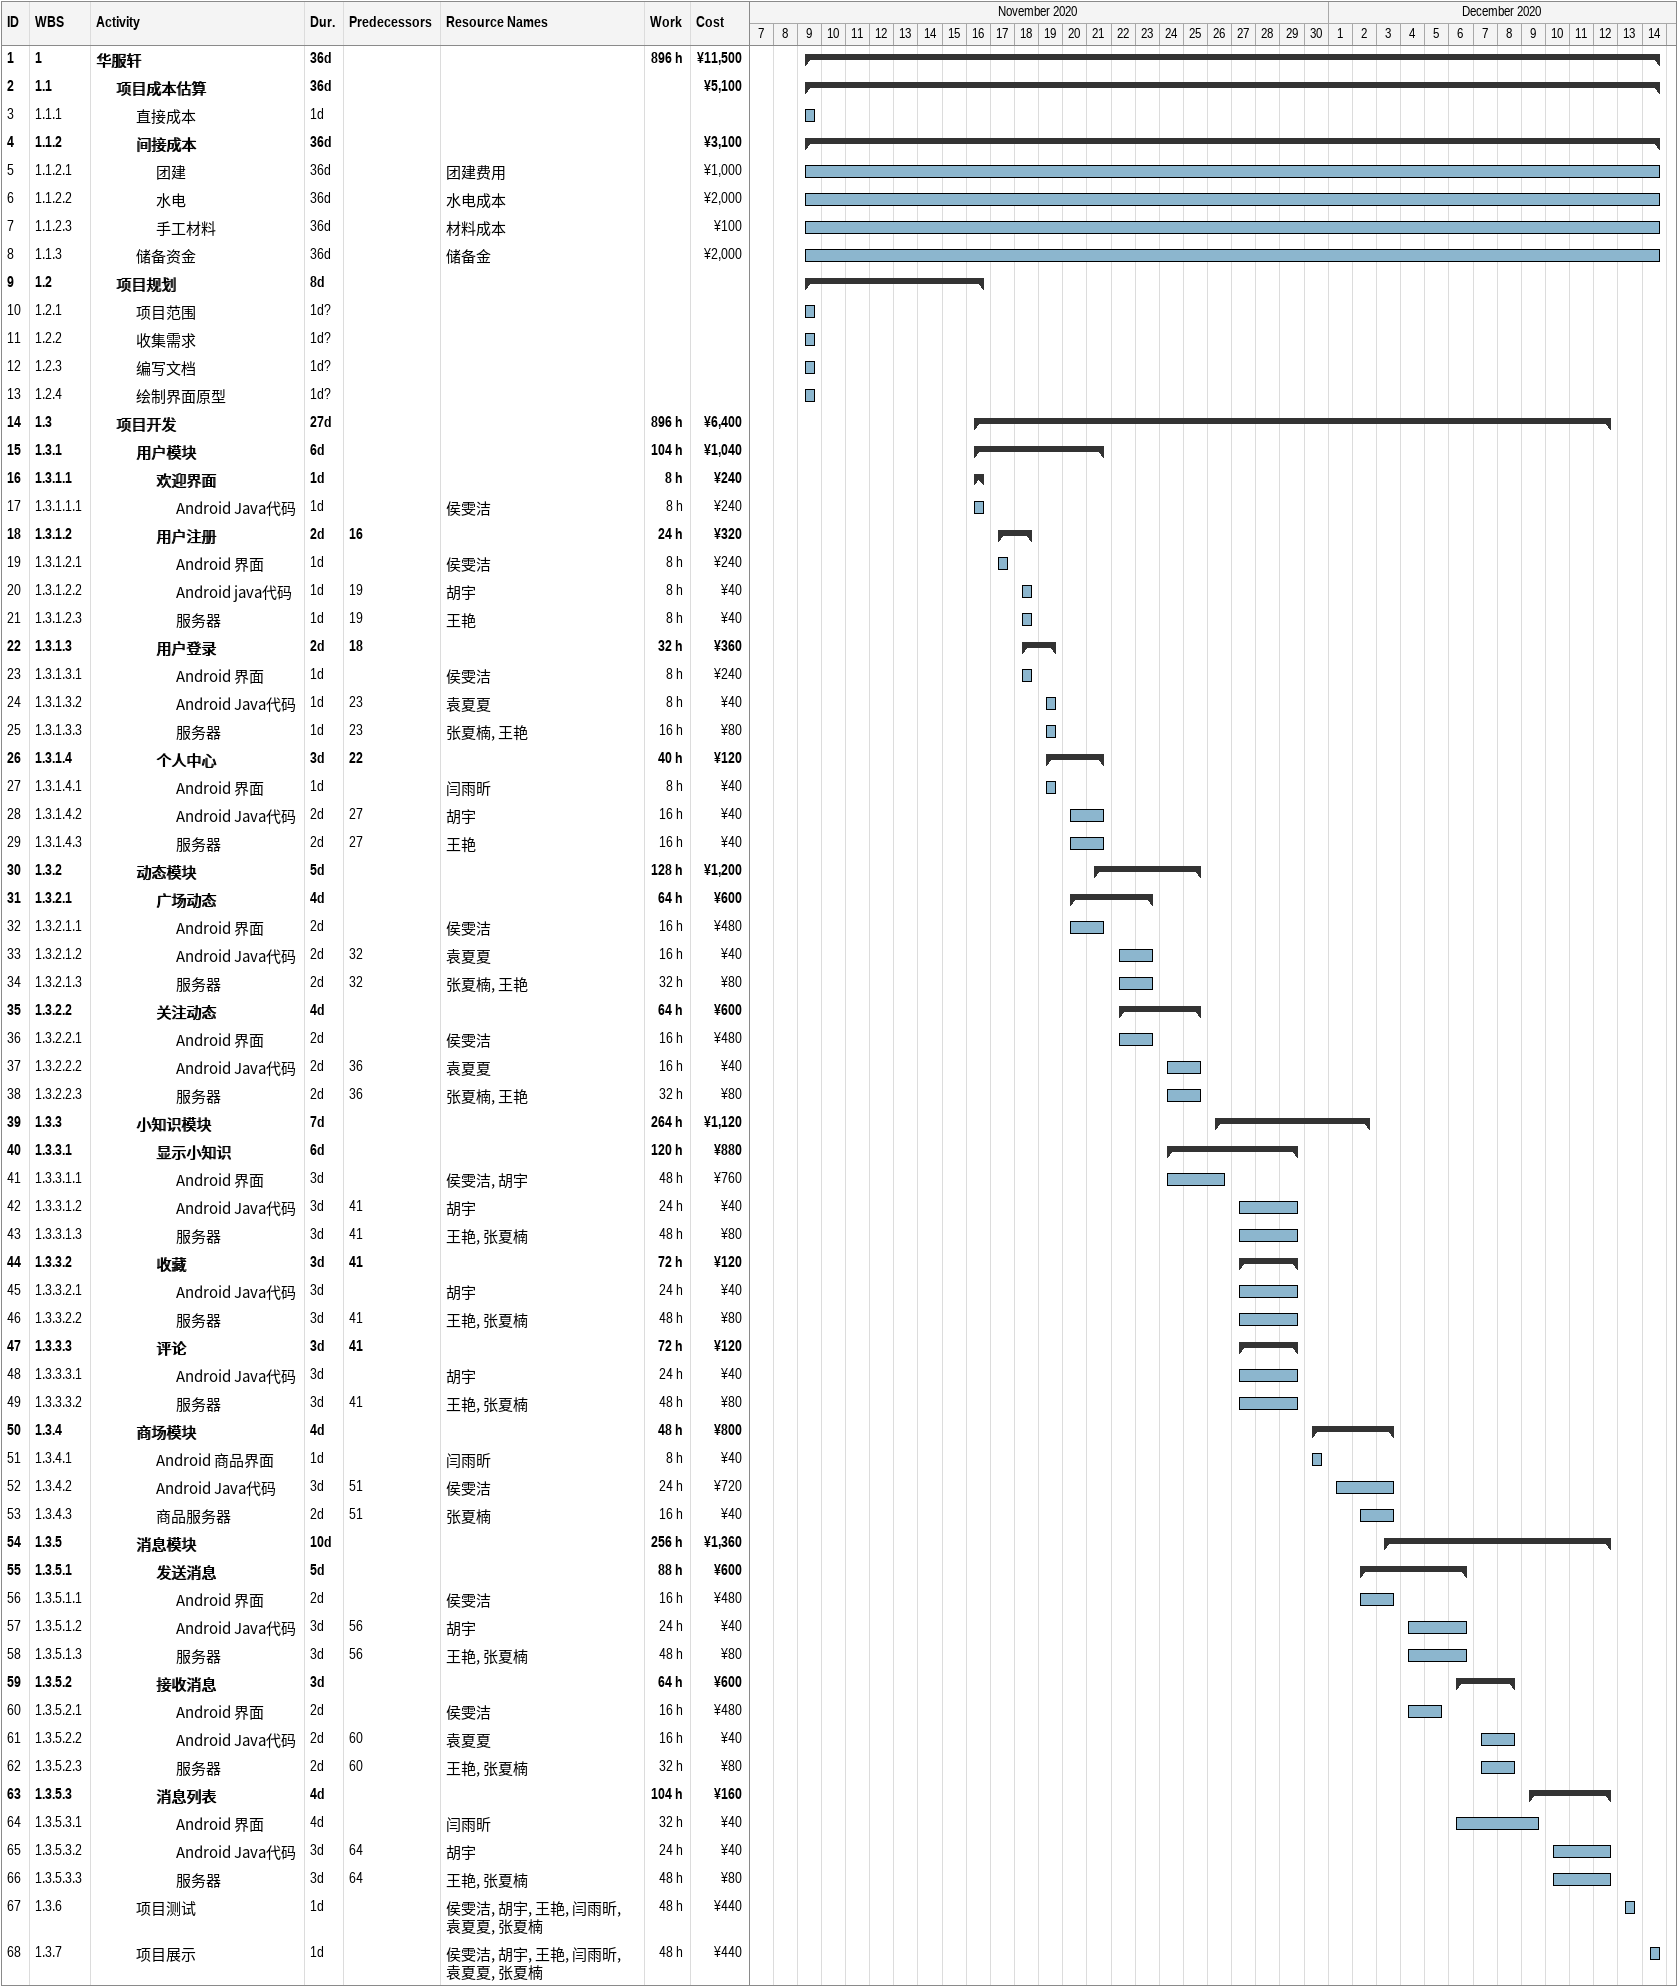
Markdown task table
| ID | WBS | Task | Duration | Start | Finish | Predecessors | Resources | Work (h) | Cost (¥) |
|---|---|---|---|---|---|---|---|---|---|
| 1 | 1 | **华服轩** | 36d | 2020-11-09 | 2020-12-14 |  |  | 896 | 11500 |
| 2 | 1.1 | **项目成本估算** | 36d | 2020-11-09 | 2020-12-14 |  |  |  | 5100 |
| 3 | 1.1.1 | 直接成本 | 1d | 2020-11-09 | 2020-11-09 |  |  |  |  |
| 4 | 1.1.2 | **间接成本** | 36d | 2020-11-09 | 2020-12-14 |  |  |  | 3100 |
| 5 | 1.1.2.1 | 团建 | 36d | 2020-11-09 | 2020-12-14 |  | 团建费用 |  | 1000 |
| 6 | 1.1.2.2 | 水电 | 36d | 2020-11-09 | 2020-12-14 |  | 水电成本 |  | 2000 |
| 7 | 1.1.2.3 | 手工材料 | 36d | 2020-11-09 | 2020-12-14 |  | 材料成本 |  | 100 |
| 8 | 1.1.3 | 储备资金 | 36d | 2020-11-09 | 2020-12-14 |  | 储备金 |  | 2000 |
| 9 | 1.2 | **项目规划** | 8d | 2020-11-09 | 2020-11-16 |  |  |  |  |
| 10 | 1.2.1 | 项目范围 | 1d? | 2020-11-09 | 2020-11-09 |  |  |  |  |
| 11 | 1.2.2 | 收集需求 | 1d? | 2020-11-09 | 2020-11-09 |  |  |  |  |
| 12 | 1.2.3 | 编写文档 | 1d? | 2020-11-09 | 2020-11-09 |  |  |  |  |
| 13 | 1.2.4 | 绘制界面原型 | 1d? | 2020-11-09 | 2020-11-09 |  |  |  |  |
| 14 | 1.3 | **项目开发** | 27d | 2020-11-16 | 2020-12-12 |  |  | 896 | 6400 |
| 15 | 1.3.1 | **用户模块** | 6d | 2020-11-16 | 2020-11-21 |  |  | 104 | 1040 |
| 16 | 1.3.1.1 | **欢迎界面** | 1d | 2020-11-16 | 2020-11-16 |  |  | 8 | 240 |
| 17 | 1.3.1.1.1 | Android Java代码 | 1d | 2020-11-16 | 2020-11-16 |  | 侯雯洁 | 8 | 240 |
| 18 | 1.3.1.2 | **用户注册** | 2d | 2020-11-17 | 2020-11-18 | 16 |  | 24 | 320 |
| 19 | 1.3.1.2.1 | Android 界面 | 1d | 2020-11-17 | 2020-11-17 |  | 侯雯洁 | 8 | 240 |
| 20 | 1.3.1.2.2 | Android java代码 | 1d | 2020-11-18 | 2020-11-18 | 19 | 胡宇 | 8 | 40 |
| 21 | 1.3.1.2.3 | 服务器 | 1d | 2020-11-18 | 2020-11-18 | 19 | 王艳 | 8 | 40 |
| 22 | 1.3.1.3 | **用户登录** | 2d | 2020-11-18 | 2020-11-19 | 18 |  | 32 | 360 |
| 23 | 1.3.1.3.1 | Android 界面 | 1d | 2020-11-18 | 2020-11-18 |  | 侯雯洁 | 8 | 240 |
| 24 | 1.3.1.3.2 | Android Java代码 | 1d | 2020-11-19 | 2020-11-19 | 23 | 袁夏夏 | 8 | 40 |
| 25 | 1.3.1.3.3 | 服务器 | 1d | 2020-11-19 | 2020-11-19 | 23 | 张夏楠, 王艳 | 16 | 80 |
| 26 | 1.3.1.4 | **个人中心** | 3d | 2020-11-19 | 2020-11-21 | 22 |  | 40 | 120 |
| 27 | 1.3.1.4.1 | Android 界面 | 1d | 2020-11-19 | 2020-11-19 |  | 闫雨昕 | 8 | 40 |
| 28 | 1.3.1.4.2 | Android Java代码 | 2d | 2020-11-20 | 2020-11-21 | 27 | 胡宇 | 16 | 40 |
| 29 | 1.3.1.4.3 | 服务器 | 2d | 2020-11-20 | 2020-11-21 | 27 | 王艳 | 16 | 40 |
| 30 | 1.3.2 | **动态模块** | 5d | 2020-11-21 | 2020-11-25 |  |  | 128 | 1200 |
| 31 | 1.3.2.1 | **广场动态** | 4d | 2020-11-20 | 2020-11-23 |  |  | 64 | 600 |
| 32 | 1.3.2.1.1 | Android 界面 | 2d | 2020-11-20 | 2020-11-21 |  | 侯雯洁 | 16 | 480 |
| 33 | 1.3.2.1.2 | Android Java代码 | 2d | 2020-11-22 | 2020-11-23 | 32 | 袁夏夏 | 16 | 40 |
| 34 | 1.3.2.1.3 | 服务器 | 2d | 2020-11-22 | 2020-11-23 | 32 | 张夏楠, 王艳 | 32 | 80 |
| 35 | 1.3.2.2 | **关注动态** | 4d | 2020-11-22 | 2020-11-25 |  |  | 64 | 600 |
| 36 | 1.3.2.2.1 | Android 界面 | 2d | 2020-11-22 | 2020-11-23 |  | 侯雯洁 | 16 | 480 |
| 37 | 1.3.2.2.2 | Android Java代码 | 2d | 2020-11-24 | 2020-11-25 | 36 | 袁夏夏 | 16 | 40 |
| 38 | 1.3.2.2.3 | 服务器 | 2d | 2020-11-24 | 2020-11-25 | 36 | 张夏楠, 王艳 | 32 | 80 |
| 39 | 1.3.3 | **小知识模块** | 7d | 2020-11-26 | 2020-12-02 |  |  | 264 | 1120 |
| 40 | 1.3.3.1 | **显示小知识** | 6d | 2020-11-24 | 2020-11-29 |  |  | 120 | 880 |
| 41 | 1.3.3.1.1 | Android 界面 | 3d | 2020-11-24 | 2020-11-26 |  | 侯雯洁, 胡宇 | 48 | 760 |
| 42 | 1.3.3.1.2 | Android Java代码 | 3d | 2020-11-27 | 2020-11-29 | 41 | 胡宇 | 24 | 40 |
| 43 | 1.3.3.1.3 | 服务器 | 3d | 2020-11-27 | 2020-11-29 | 41 | 王艳, 张夏楠 | 48 | 80 |
| 44 | 1.3.3.2 | **收藏** | 3d | 2020-11-27 | 2020-11-29 | 41 |  | 72 | 120 |
| 45 | 1.3.3.2.1 | Android Java代码 | 3d | 2020-11-27 | 2020-11-29 |  | 胡宇 | 24 | 40 |
| 46 | 1.3.3.2.2 | 服务器 | 3d | 2020-11-27 | 2020-11-29 | 41 | 王艳, 张夏楠 | 48 | 80 |
| 47 | 1.3.3.3 | **评论** | 3d | 2020-11-27 | 2020-11-29 | 41 |  | 72 | 120 |
| 48 | 1.3.3.3.1 | Android Java代码 | 3d | 2020-11-27 | 2020-11-29 |  | 胡宇 | 24 | 40 |
| 49 | 1.3.3.3.2 | 服务器 | 3d | 2020-11-27 | 2020-11-29 | 41 | 王艳, 张夏楠 | 48 | 80 |
| 50 | 1.3.4 | **商场模块** | 4d | 2020-11-30 | 2020-12-03 |  |  | 48 | 800 |
| 51 | 1.3.4.1 | Android 商品界面 | 1d | 2020-11-30 | 2020-11-30 |  | 闫雨昕 | 8 | 40 |
| 52 | 1.3.4.2 | Android Java代码 | 3d | 2020-12-01 | 2020-12-03 | 51 | 侯雯洁 | 24 | 720 |
| 53 | 1.3.4.3 | 商品服务器 | 2d | 2020-12-02 | 2020-12-03 | 51 | 张夏楠 | 16 | 40 |
| 54 | 1.3.5 | **消息模块** | 10d | 2020-12-03 | 2020-12-12 |  |  | 256 | 1360 |
| 55 | 1.3.5.1 | **发送消息** | 5d | 2020-12-02 | 2020-12-06 |  |  | 88 | 600 |
| 56 | 1.3.5.1.1 | Android 界面 | 2d | 2020-12-02 | 2020-12-03 |  | 侯雯洁 | 16 | 480 |
| 57 | 1.3.5.1.2 | Android Java代码 | 3d | 2020-12-04 | 2020-12-06 | 56 | 胡宇 | 24 | 40 |
| 58 | 1.3.5.1.3 | 服务器 | 3d | 2020-12-04 | 2020-12-06 | 56 | 王艳, 张夏楠 | 48 | 80 |
| 59 | 1.3.5.2 | **接收消息** | 3d | 2020-12-06 | 2020-12-08 |  |  | 64 | 600 |
| 60 | 1.3.5.2.1 | Android 界面 | 2d | 2020-12-04 | 2020-12-05 |  | 侯雯洁 | 16 | 480 |
| 61 | 1.3.5.2.2 | Android Java代码 | 2d | 2020-12-07 | 2020-12-08 | 60 | 袁夏夏 | 16 | 40 |
| 62 | 1.3.5.2.3 | 服务器 | 2d | 2020-12-07 | 2020-12-08 | 60 | 王艳, 张夏楠 | 32 | 80 |
| 63 | 1.3.5.3 | **消息列表** | 4d | 2020-12-09 | 2020-12-12 |  |  | 104 | 160 |
| 64 | 1.3.5.3.1 | Android 界面 | 4d | 2020-12-06 | 2020-12-09 |  | 闫雨昕 | 32 | 40 |
| 65 | 1.3.5.3.2 | Android Java代码 | 3d | 2020-12-10 | 2020-12-12 | 64 | 胡宇 | 24 | 40 |
| 66 | 1.3.5.3.3 | 服务器 | 3d | 2020-12-10 | 2020-12-12 | 64 | 王艳, 张夏楠 | 48 | 80 |
| 67 | 1.3.6 | 项目测试 | 1d | 2020-12-13 | 2020-12-13 |  | 侯雯洁, 胡宇, 王艳, 闫雨昕, 袁夏夏, 张夏楠 | 48 | 440 |
| 68 | 1.3.7 | 项目展示 | 1d | 2020-12-14 | 2020-12-14 |  | 侯雯洁, 胡宇, 王艳, 闫雨昕, 袁夏夏, 张夏楠 | 48 | 440 |
